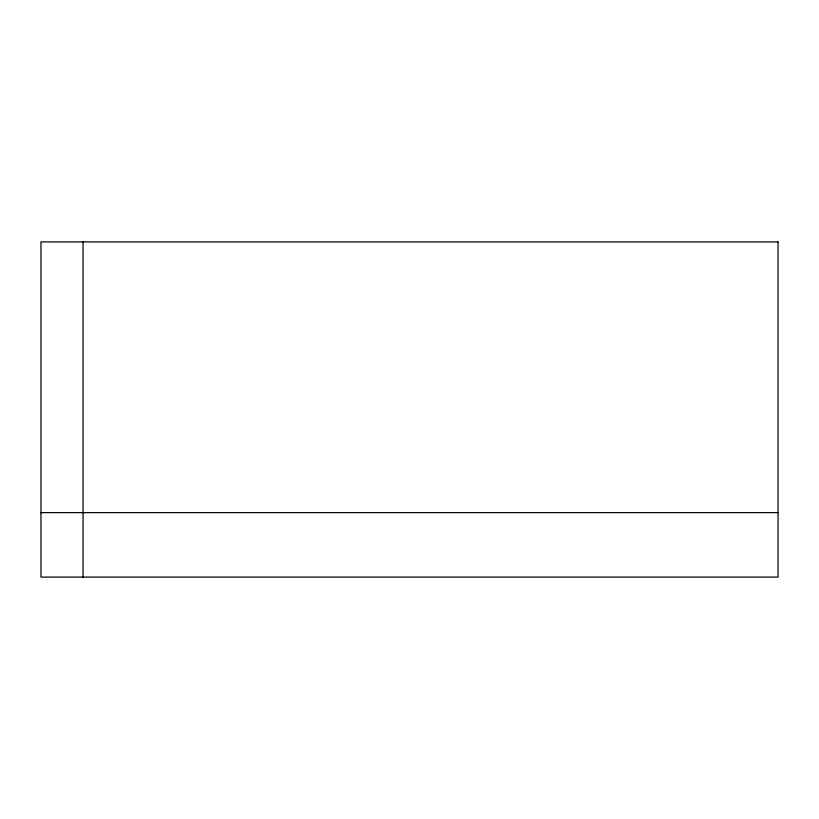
<?xml version="1.0" encoding="UTF-8"?>
<svg xmlns="http://www.w3.org/2000/svg" width="819" height="819" viewBox="0 0 819 819"><rect width="100%" height="100%" fill="white"/><g stroke="black" fill="none" stroke-linecap="round" stroke-linejoin="round"><path stroke-width="1.23" d="M40.97 512.633L778.05 512.633M83.047 241.902L83.047 577.098M778.05 241.902L40.97 241.902L40.97 577.098L778.05 577.098L778.05 241.902"/></g></svg>
